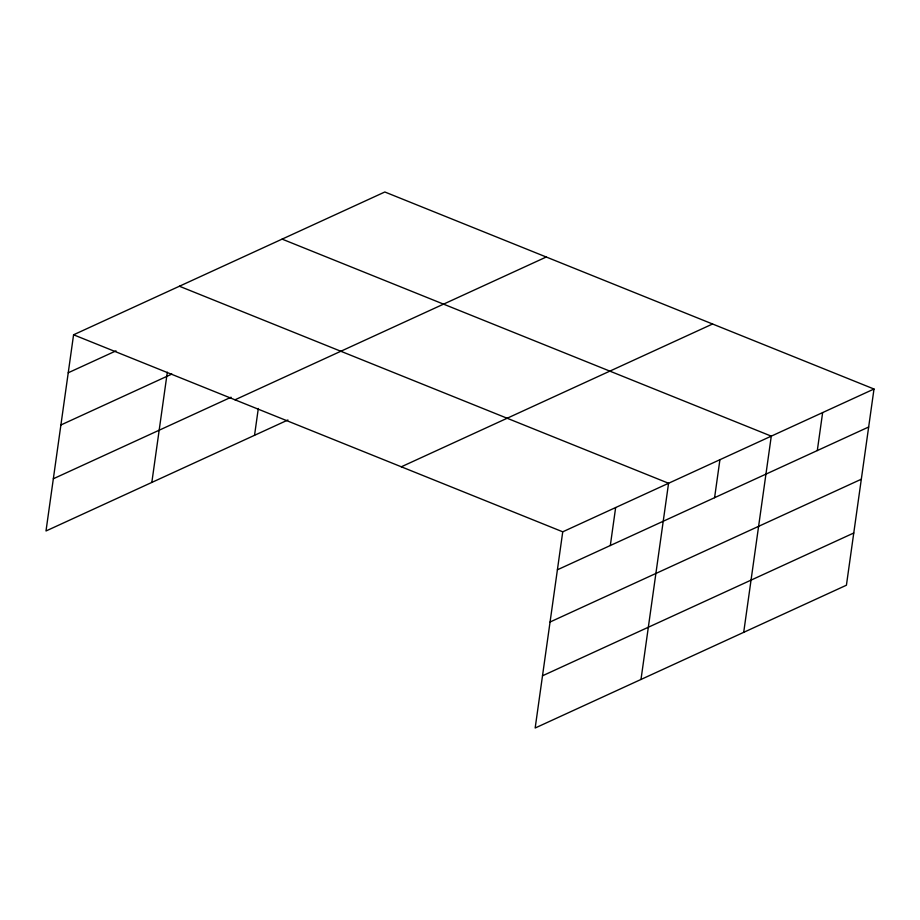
<?xml version="1.0" encoding="UTF-8"?>
<svg xmlns="http://www.w3.org/2000/svg" width="920" height="920" viewBox="0 0 920 920"><rect width="100%" height="100%" fill="white"/><g stroke="black" fill="none" stroke-linecap="round" stroke-linejoin="round"><path stroke-width="1.38" d="M874 389.022L562.741 531.817L535.164 728.007L846.423 585.212L874 389.022L384.836 191.992L73.577 334.788L46 530.978L287.925 419.991M151.834 482.425L167.325 372.197M254.541 435.298L258.313 408.491M610.317 545.525L615.653 507.541M640.998 679.454L668.564 483.264L179.4 286.235M714.587 497.697L719.923 459.701M743.705 632.339L771.282 436.149L282.118 239.119M817.305 450.57L822.641 412.585M68.229 372.772L115.989 350.865M60.892 424.982L171.867 374.072M53.337 478.768L231.069 397.233M235.002 399.809L546.261 257.013M401.315 466.796L712.574 324.001M557.393 569.802L868.664 427.006M550.056 622.012L861.327 479.216M542.501 675.797L853.76 533.002M73.577 334.788L562.741 531.817"/></g></svg>
